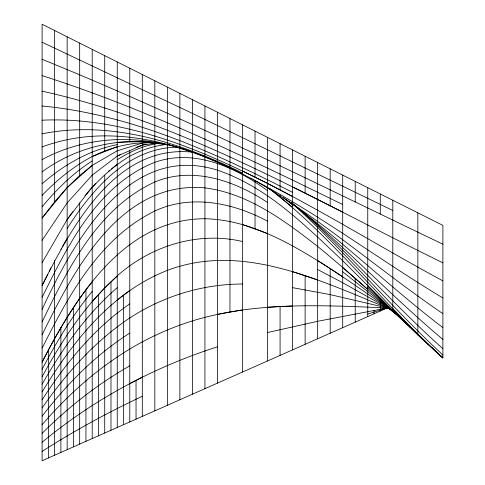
<?xml version="1.0" encoding="UTF-8"?>
<svg xmlns="http://www.w3.org/2000/svg" width="485" height="485" viewBox="0 0 485 485"><rect width="100%" height="100%" fill="white"/><g stroke="black" fill="none" stroke-linecap="round" stroke-linejoin="round"><path stroke-width="0.73" d="M42.104 309.436C72.756 243.021 128.022 141.899 217.45 170.186C267.229 186.949 305.326 225.561 342.701 260.736C375.796 293.48 408.212 326.957 442.896 358.039L442.896 225.386L42.104 24.25L42.104 460.75L387.788 307.72M42.104 321.907C68.064 268.338 97.843 208.083 154.824 182.008C192.824 166.009 235.104 180.869 267.55 202.518M42.104 297.329C67.821 245.307 97.497 185.046 154.824 162.311C194.364 148.343 235.892 167.319 267.55 190.726M42.104 334.814C73.532 270.739 120.177 180.25 204.925 187.877C248.102 193.382 284.301 220.505 317.651 246.441C346.848 270.206 374.45 295.82 403.047 320.288M47.518 274.698L42.104 285.544C71.362 227.823 114.842 144.1 192.399 152.151C283.531 186.258 360.197 248.326 442.896 297.96M49.209 271.309L50.901 267.914M42.104 348.218C68.524 295.462 99.57 238.087 154.824 211.017C191.193 193.945 233.527 202.894 267.55 221.215M48.033 350.637L42.104 362.168C75.26 298.136 123.511 218.941 204.925 218.729C251.121 219.814 292.279 244.482 330.176 268.52C347.078 279.602 363.647 291.182 380.276 302.67C391.795 309.321 400.943 318.93 410.771 327.727M42.104 369.364C56.405 341.955 72.495 315.305 92.205 291.4M42.104 376.724C60.855 342.355 82.48 308.933 110.986 281.797C144.876 247.811 195.182 230.387 242.5 241.518M60.892 249.381L61.625 248.077M62.365 246.78L67.154 238.305M42.104 262.664L67.154 219.523L72.768 211.666M42.104 384.253C62.407 348.806 86.021 314.456 117.249 287.708M42.104 391.953C72.477 342.004 111.198 292.322 167.349 270.387C242.9 241.779 320.482 281.021 390.013 308.969M42.104 399.84C65.73 363.386 93.672 328.66 129.774 303.883M42.104 240.33L67.154 202.936L92.205 175.133L117.249 156.128L120.547 154.43M67.154 228.581C91.665 189.987 127.331 147.961 176.928 147.204M42.104 407.909C63.292 377.688 87.7 349.267 117.249 326.908C152.927 299.475 197.462 284.064 242.5 284.01M92.205 281.767C75.345 302.979 61.092 326.114 48.367 349.994L48.367 457.979M92.205 165.415L67.154 187.61L54.629 201.76L42.104 218.068L67.154 187.61L79.679 175.521L92.205 165.415L117.249 150.799L142.299 143.075L151.878 142.499M67.154 219.523L92.205 187.004L95.854 183.342M42.104 416.185C66.766 384.217 95.49 354.796 129.774 333.128M84.978 195.649C97.794 180.444 112.647 166.452 129.774 156.219C141.45 149.968 154.145 145.736 167.349 144.391M42.104 206.81C56.593 189.326 72.962 173.187 92.205 160.959M42.104 424.66C76.527 384.799 118.34 350.291 167.349 330.049C237.086 300.47 314.407 304.871 388.376 307.993M92.205 301.591L104.724 287.926L117.249 276.123M42.104 195.394C56.818 180.123 73.35 166.428 92.205 156.558C110.568 147.331 131.283 141.881 151.878 142.79M42.104 433.341C68.306 407.267 97.564 384.096 129.774 365.86M108.713 171.199L109.852 170.271M111.556 168.877L117.249 164.227M42.104 183.76C63.553 165.003 89.058 150.144 117.249 144.633M42.104 442.253C93.635 399.422 153.666 367.193 217.45 346.811M117.249 300.021L129.774 290.503M42.104 171.842C82.935 141.656 137.952 133.369 185.961 149.744M42.104 451.383C74.229 430.813 107.779 412.499 142.299 396.281M117.249 159.735C130.01 151.684 144.136 145.136 159.244 143.342M129.774 383.599L142.299 377.191M42.104 159.583C80.098 138.91 125.591 134.575 167.349 144.918L167.349 87.106M117.249 156.128L142.299 145.13L145.985 144.318M92.205 156.558L117.249 146.7M136.036 147.404L142.299 145.13L155.564 143.124M42.104 146.931C108.664 122.075 181.96 142.626 242.5 173.994L242.5 124.815M387.927 307.751L367.751 314.037M267.55 332.534L317.651 321.306L387.927 307.829M380.276 309.278L388.376 307.745M217.45 314.389L242.5 309.921M42.104 133.824C111.12 119.965 181.032 142.784 242.5 173.054M267.55 307.223L292.6 305.956M117.249 142.299L142.299 141.614L167.349 144.809M42.104 120.195C98.231 117.54 153.502 132.866 204.925 154.188C287.993 188.998 363.835 238.226 442.896 280.876M153.351 142.839L155.564 142.911M42.104 105.991C131.126 114.484 213.806 152.326 292.6 192.369M292.6 287.678L330.176 294.607L389.115 308.357M42.104 91.15C185.197 122.857 312.595 199.153 442.896 262.821M167.349 144.306L192.399 152.193M42.104 75.618C146.137 108.967 244.761 156.613 342.701 204.512M292.6 271.667L317.651 279.978M242.5 224.549L267.55 233.588M42.104 59.328C178.571 114.515 310.212 180.681 442.896 244.191M42.104 42.225L192.399 113.399L392.795 210.454M242.5 171.011L267.55 183.421L292.6 196.57M292.6 186.931L342.701 212.084M317.651 269.514L342.701 282.743L392.141 310.418M250.848 178.177L252.133 178.916M253.419 179.656C320.682 218.274 378.991 270.072 442.896 313.674M317.651 260.518L342.701 276.832M394.05 312.091L395.305 312.928M399.058 315.45L400.313 316.293M283.434 197.516L284.659 198.389M286.489 199.693C340.87 239.541 389.37 286.696 442.896 327.636M342.701 271.764L395.778 313.795M401.15 317.96L403.532 319.809M269.933 188.865C333.662 238.735 383.004 303.877 442.896 357.942L417.846 334.201L392.795 308.69M269.878 188.895L292.6 207.453M293.17 203.755L298.293 208.132M299.433 209.102C348.964 250.648 393.335 297.917 442.896 339.433M290.891 202.336L292.6 203.809C345.344 251.545 390.595 306.787 442.896 354.984M285.198 198.85L292.6 205.228M432.08 347.751L435.5 350.722M441.756 356.166L442.896 357.16M342.701 267.447L367.751 289.418M303.173 212.436C351.498 256.038 394.293 305.368 442.896 348.685M392.795 309.824L417.846 334.832L428.74 344.768M392.795 311.2L367.751 287.459M367.751 285.659L392.795 310.661M430.371 346.266L430.371 346.72M417.846 212.812L417.846 334.832M405.321 321.61L405.321 322.895M392.795 200.244L392.795 311.485M380.276 193.958L380.276 214.03M380.276 298.208L380.276 311.049M374.014 310.455L374.014 313.819M367.751 187.671L367.751 316.596M355.226 181.384L355.226 201.93M355.226 278.366L355.226 322.137M342.701 175.103L342.701 327.684M330.176 168.816L330.176 205.731M330.176 268.52L330.176 333.225M317.651 162.53L317.651 338.772M305.126 156.243L305.126 193.145M305.126 275.625L305.126 344.314M292.6 149.962L292.6 349.861M280.075 143.675L280.075 189.914M280.075 195.031L280.075 196.807M280.075 306.435L280.075 355.408M267.55 137.388L267.55 360.949M255.025 131.102L255.025 177.11M255.025 180.82L255.025 228.617M242.5 174.673L242.5 372.037M229.975 118.534L229.975 167.883M229.975 168.38L229.975 311.91M217.45 112.247L217.45 383.126M204.925 105.96L204.925 156.946M204.925 157.182L204.925 388.673M192.399 99.674L192.399 394.214M179.874 93.393L179.874 147.967M179.874 148.513L179.874 399.761M167.349 145.051L167.349 405.302M154.824 80.819L154.824 142.754M154.824 143.881L154.824 410.85M142.299 74.532L142.299 416.397M136.036 380.337L136.036 419.167M129.774 68.246L129.774 141.444M129.774 150.374L129.774 421.938M123.511 295.074L123.511 424.708M117.249 61.965L117.249 427.485M110.986 281.797L110.986 430.256M104.724 55.678L104.724 150.89M104.724 175.152L104.724 433.026M98.467 294.516L98.467 435.803M92.205 49.391L92.205 438.573M85.942 289.781L85.942 441.344M79.679 43.104L79.679 175.521M79.679 202.724L79.679 444.114M73.417 307.496L73.417 446.891M67.154 36.824L67.154 449.662M60.892 327.533L60.892 452.432M54.629 30.537L54.629 201.76M54.629 260.463L54.629 455.203"/></g></svg>
